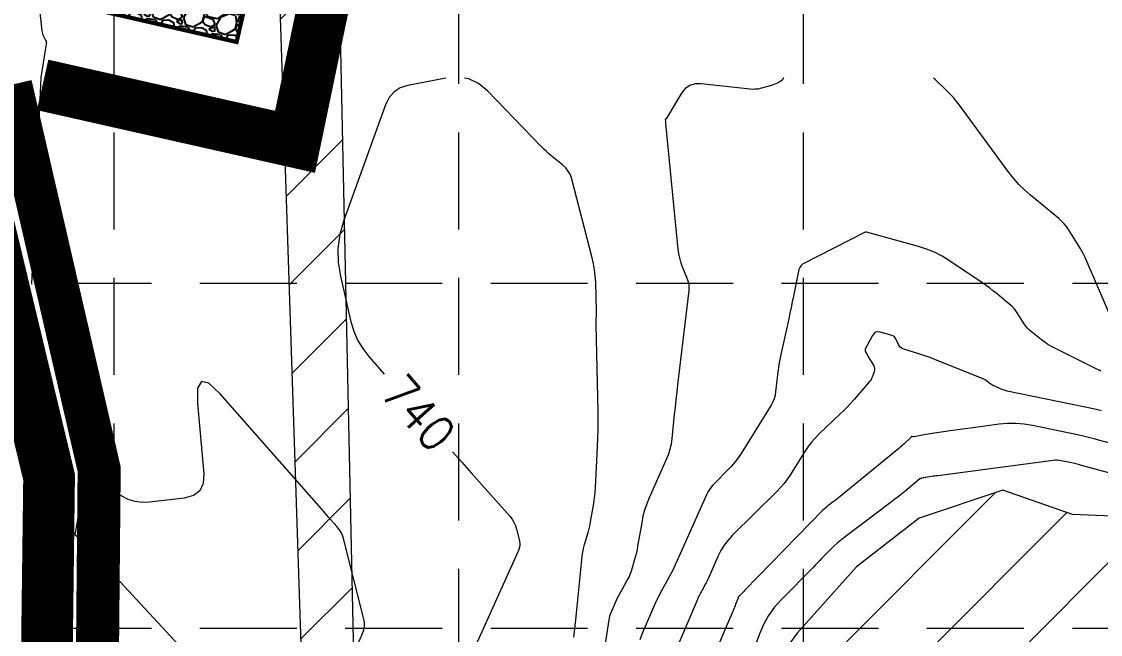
# Model space of a CAD drawing. Header units: feet. Extents: x 46644 to 49208, y 46045 to 47649.
# Drawn here: x 48555.1 to 48680.3, y 46806.1 to 46877.2 of the extents above; entities that cross this region are included whole.
import ezdxf
from ezdxf.enums import TextEntityAlignment as Align

# ---------------------------------------------------------------- set-up
doc = ezdxf.new("R2010")
doc.units = ezdxf.units.FT
doc.header["$MEASUREMENT"] = 0
for name, pattern in [('ACAD_ISO02W100', [15, 12, -3]), ('DGN Style 3', [33.544038, 23.960027, -9.584011]), ('HIDDEN', [0.375, 0.25, -0.125])]:
    doc.linetypes.add(name, pattern=pattern)
for name, color, linetype, lineweight in [('EC', 35, 'Continuous', 0), ('LIMITS OF DISTURBANCE', 1, 'HIDDEN', 0), ('WATER', 5, 'Continuous', 0)]:
    doc.layers.add(name, color=color, linetype=linetype, lineweight=lineweight)
for name, color, linetype in [('GRID', 254, 'HIDDEN'), ('LEGEND', 7, 'Continuous'), ('SILT FENCE', 200, 'Continuous')]:
    doc.layers.add(name, color=color, linetype=linetype)
doc.styles.add('Style-STANDARD', font='STANDARD.shx')

msp = doc.modelspace()

# ---------------------------------------------------------------- hatches: boundary and pattern name
at = {"layer": 'LEGEND', "linetype": 'ACAD_ISO02W100'}
h = msp.add_hatch(dxfattribs=at)
h.set_pattern_fill('GRAVEL', color=240, scale=3.882158, angle=167.0477, style=0)
h.set_pattern_definition([(35.060475, (48895.36526, 47013.36706), (38.09839775, 27.08928199), [0.52229, -51.706808]), (352.017375, (48895.79277, 47013.66708), (-46.27075421, 6.65842286), [0.896266, -88.73032]), (299.558075, (48896.68036, 47013.54262), (-28.26217357, 50.31872829), [0.63197, -62.564987]), (74.321375, (48898.37341, 47014.1491), (-21.18632473, -74.7975402), [0.816177, -80.801527]), (99.881375, (48898.59398, 47014.93492), (8.47518822, -49.75134392), [0.800326, -79.232416]), (164.321375, (48898.45663, 47015.72337), (74.7975402, -21.18632473), [0.816177, -80.801527]), (204.741875, (48897.67083, 47015.94393), (57.88549133, 26.521878006), [1.079353, -106.85582]), (239.302975, (48896.69056, 47015.49219), (-45.626977535, -77.14339372), [1.01902, -100.88301]), (288.477275, (48896.17035, 47014.61596), (18.95518783, -56.145164735), [0.81894, -81.075277]), (342.28408, (48896.4299, 47013.83923), (-40.74708904, 13.3549784), [0.934948, -45.81243]), (29.445075, (48897.3205, 47013.55473), (54.972256408, 31.175416283), [1.20909, -119.700042]), (305.86178, (48894.63656, 47015.0484), (21.26281606, -28.7913318), [0.412677, -40.855228]), (338.516875, (48894.87832, 47014.71394), (-47.44368529, 18.87871777), [0.785116, -77.726675]), (32.0477, (48895.609, 47014.4264), (0.870148, 3.783385), [0.54902, -4.94118]), (10.24628, (48895.7693, 47013.9115), (-20.6572165, -3.21603474), [0.295657, -29.26998]), (98.84908, (48896.06026, 47013.9641), (1.1729403, -12.2203012), [0.41812, -20.487943]), (198.01148, (48895.99594, 47014.3772), (-13.0904427, -4.9563361), [0.679102, -21.957577]), (328.61278, (48895.3501, 47014.1672), (-6.6966236, 5.523674), [0.49106, -11.785406]), (183.437175, (48898.25462, 47013.4594), (-40.44428697, -2.64864533), [0.68792, -68.1041]), (237.393875, (48897.56794, 47013.41815), (24.70514601, 38.136647), [0.577126, -57.135307]), (100.24628, (48895.1761, 47013.41057), (3.21603474, -20.6572165), [0.59131, -28.974325]), (150.658175, (48895.0709, 47013.99245), (35.22341305, -20.05160453), [0.68792, -68.1041]), (146.49168, (48898.7941, 47015.8051), (17.17663577, -11.91749364), [0.663383, -32.505793]), (101.822775, (48898.24098, 47016.17132), (9.34526286, -45.96797085), [0.55584, -55.028208]), (233.84908, (48896.0084, 47017.20265), (-11.91751196, -17.17662314), [0.59131, -28.974325]), (184.401675, (48895.65958, 47016.72519), (52.66458813, 3.82159313), [0.65077, -64.426063]), (236.49168, (48897.86226, 47016.7763), (11.91749364, 17.17663577), [0.33169, -32.837484]), (268.35758, (48896.2354, 47017.15044), (0.3027835, -16.0036852), [0.19795, -19.597248]), (333.01148, (48896.2297, 47016.9526), (-10.4800085, 6.3938206), [0.800326, -15.20622]), (353.056675, (48896.9429, 47016.58937), (-38.70398792, 4.91809588), [0.741686, -73.426843]), (110.73778, (48896.0742, 47014.7177), (2.043094, -8.4369156), [0.559893, -13.437427]), (160.204875, (48895.876, 47015.24135), (-62.57722598, 22.35931011), [0.977504, -96.772745]), (227.99308, (48894.95626, 47015.5724), (21.2245715, 23.00309954), [0.39969, -39.569574]), (257.0477, (48894.6888, 47015.2754), (2.913236, -4.65353), [0.23293, -3.64923]), (287.304075, (48896.99246, 47016.45847), (-9.04248081, 29.9642851), [0.539325, -53.39334]), (215.060475, (48897.15288, 47015.94355), (-38.09839775, -27.08928199), [1.04458, -51.184518]), (167.0477, (48896.298, 47015.3435), (-4.65353, -2.913236), [1.00936, -2.872797]), (132.352475, (48895.31416, 47015.56974), (31.7427781, -35.18519445), [0.613824, -60.768487]), (61.10228, (48894.90064, 47016.02336), (7.2639749, 14.2633895), [0.56525, -27.69729]), (14.693675, (48895.1738, 47016.51823), (80.58576775, 21.30106692), [0.920324, -91.112213]), (342.473775, (48896.06402, 47016.75167), (48.313853067, -15.09528598), [0.97364, -96.390395])])
h.paths.add_polyline_path([(48582.22, 46884.21), (48558.15, 46889.79), (48555.98, 46880.33), (48580.06, 46874.83)])
at = {"layer": 'WATER', "linetype": 'Continuous', "lineweight": 0}
h = msp.add_hatch(dxfattribs=at)
h.set_pattern_fill('ANSI31', color=5, scale=60, style=0)
h.paths.add_polyline_path([(47234.61, 47371.47), (47425.77, 47353.38), (47562.81, 47348.2), (47698.75, 47363.16), (47828.73, 47359.45), (47993.61, 47351.28), (48151.81, 47348.08), (48190.09, 47328.51), (48335.49, 47205.78), (48484.84, 47080.17), (48554.66, 46994.05), (48591.31, 46911.7), (48595.79, 46702.83), (48600.27, 46501.42), (48596.32, 46378.19), (48587.52, 46378.92), (48590.06, 46460.95), (48589.78, 46610.28), (48587.74, 46799.14), (48584.14, 46908.25), (48541.99, 46998.67), (48465.41, 47086.02), (48286.37, 47233.69), (48196.42, 47308.7), (48128.4, 47343.27), (47949.02, 47342.24), (47704.87, 47356.11), (47558.16, 47338.14), (47236.72, 47365.35)])
h = msp.add_hatch(dxfattribs=at)
h.set_pattern_fill('ANSI31', color=5, scale=60, style=0)
h.paths.add_polyline_path([(48758, 46548), (48748.24, 46580.2), (48748.24, 46610.52), (48759.97, 46650.93), (48775.75, 46695.46), (48777.37, 46733.05), (48767.26, 46775.49), (48757.53, 46787.69), (48717.91, 46817.2), (48696.48, 46819.22), (48677.07, 46820.03), (48668.98, 46822.85), (48659.27, 46819.62), (48652, 46813.96), (48645.12, 46806.28), (48639.46, 46798.6), (48637.44, 46784.46), (48637.44, 46767.88), (48636.63, 46740.8), (48643.1, 46711.7), (48644.31, 46697.15), (48649.17, 46685.83), (48650.38, 46673.3), (48654.02, 46662.79), (48655.23, 46659.96), (48658.87, 46653.09), (48663.75, 46638.02), (48666.87, 46627.54), (48668, 46622.15), (48668.57, 46614.5), (48667.72, 46613.94), (48661.2, 46570.87), (48661.77, 46564.36), (48660.62, 46535.65), (48655.23, 46513.26), (48658.07, 46482.38), (48659.48, 46459.15), (48661.72, 46442.22), (48687.31, 46461.12), (48722.39, 46449.85), (48747.72, 46477.59), (48775.53, 46472.66)])

# ---------------------------------------------------------------- linework, layer by layer
at = {"layer": 'EC', "color": 35, "linetype": 'DGN Style 3', "lineweight": 0}
for p, q in [((48557.2, 46878.65), (48557.47, 46876.14)), ((48557.47, 46876.14), (48557.49, 46875.97)), ((48557.49, 46875.97), (48557.53, 46875.82)), ((48557.53, 46875.82), (48557.58, 46875.67)), ((48557.58, 46875.67), (48557.65, 46875.52)), ((48557.65, 46875.52), (48557.9, 46875.04)), ((48557.97, 46874.61), (48557.37, 46870.95)), ((48557.9, 46875.04), (48557.94, 46874.94)), ((48557.94, 46874.94), (48557.97, 46874.83)), ((48557.97, 46874.83), (48557.98, 46874.72)), ((48557.98, 46874.72), (48557.97, 46874.61)), ((48557.33, 46870.7), (48556.19, 46845.68)), ((48557.34, 46870.72), (48557.33, 46870.7)), ((48557.36, 46870.85), (48557.34, 46870.77)), ((48557.34, 46870.77), (48557.34, 46870.75)), ((48557.34, 46870.75), (48557.34, 46870.73)), ((48557.34, 46870.73), (48557.34, 46870.72)), ((48557.37, 46870.92), (48557.36, 46870.9)), ((48557.36, 46870.9), (48557.36, 46870.88)), ((48557.36, 46870.88), (48557.36, 46870.85)), ((48557.37, 46870.95), (48557.37, 46870.92)), ((48604.35, 46870.64), (48599.95, 46869.79)), ((48607.01, 46870.56), (48606.52, 46870.64)), ((48608.14, 46870.03), (48607.01, 46870.56)), ((48642.9, 46870.11), (48642.54, 46869.93)), ((48643.24, 46870.34), (48642.9, 46870.11)), ((48643.54, 46870.62), (48643.24, 46870.34)), ((48643.56, 46870.64), (48643.54, 46870.62)), ((48661.11, 46870.47), (48660.93, 46870.64)), ((48662.46, 46869.19), (48661.11, 46870.47)), ((48598.33, 46869.04), (48597.76, 46868.39)), ((48599.06, 46869.51), (48598.33, 46869.04)), ((48599.95, 46869.79), (48599.06, 46869.51)), ((48609.17, 46869.17), (48608.14, 46870.03)), ((48615.45, 46862.67), (48609.17, 46869.17)), ((48631.7, 46868.88), (48629.9, 46865.93)), ((48632.13, 46869.42), (48631.7, 46868.88)), ((48632.65, 46869.79), (48632.13, 46869.42)), ((48633.26, 46869.98), (48632.65, 46869.79)), ((48633.96, 46869.99), (48633.26, 46869.98)), ((48639.67, 46869.35), (48633.96, 46869.99)), ((48639.96, 46869.33), (48639.67, 46869.35)), ((48640.25, 46869.34), (48639.96, 46869.33)), ((48640.54, 46869.37), (48640.25, 46869.34)), ((48640.82, 46869.43), (48640.54, 46869.37)), ((48642.15, 46869.79), (48640.82, 46869.43)), ((48642.54, 46869.93), (48642.15, 46869.79)), ((48662.86, 46868.79), (48662.46, 46869.19)), ((48597.76, 46868.39), (48597.35, 46867.56)), ((48663.25, 46868.38), (48662.86, 46868.79)), ((48663.61, 46867.94), (48663.25, 46868.38)), ((48663.96, 46867.49), (48663.61, 46867.94)), ((48597.35, 46867.56), (48592.47, 46854.06)), ((48669.68, 46859.71), (48663.96, 46867.49)), ((48629.79, 46865.87), (48629.78, 46865.87)), ((48629.78, 46865.87), (48629.78, 46865.86)), ((48629.78, 46865.86), (48629.78, 46865.85)), ((48629.78, 46865.85), (48629.82, 46865.6)), ((48629.8, 46865.88), (48629.79, 46865.87)), ((48629.85, 46865.89), (48629.8, 46865.88)), ((48629.82, 46865.6), (48629.82, 46865.55)), ((48629.82, 46865.55), (48629.83, 46865.49)), ((48629.83, 46865.49), (48629.84, 46865.44)), ((48629.84, 46865.44), (48629.84, 46865.38)), ((48629.84, 46865.38), (48631.27, 46850.81)), ((48629.87, 46865.9), (48629.85, 46865.89)), ((48629.88, 46865.9), (48629.87, 46865.9)), ((48629.89, 46865.91), (48629.88, 46865.9)), ((48629.9, 46865.93), (48629.89, 46865.91)), ((48615.71, 46862.41), (48615.45, 46862.67)), ((48615.98, 46862.16), (48615.71, 46862.41)), ((48616.26, 46861.91), (48615.98, 46862.16)), ((48616.54, 46861.68), (48616.26, 46861.91)), ((48617.87, 46860.6), (48616.54, 46861.68)), ((48618.25, 46860.25), (48617.87, 46860.6)), ((48618.55, 46859.85), (48618.25, 46860.25)), ((48618.79, 46859.41), (48618.55, 46859.85)), ((48618.96, 46858.92), (48618.79, 46859.41)), ((48621.33, 46849.82), (48618.96, 46858.92)), ((48670.25, 46858.99), (48669.68, 46859.71)), ((48670.85, 46858.31), (48670.25, 46858.99)), ((48671.5, 46857.67), (48670.85, 46858.31)), ((48672.18, 46857.07), (48671.5, 46857.67)), ((48675.48, 46854.35), (48672.18, 46857.07)), ((48592.47, 46854.06), (48592.03, 46852.49)), ((48675.79, 46854.06), (48675.48, 46854.35)), ((48676.08, 46853.76), (48675.79, 46854.06)), ((48653.02, 46852.77), (48645.82, 46849.12)), ((48653.03, 46852.77), (48653.02, 46852.77)), ((48653.04, 46852.77), (48653.03, 46852.77)), ((48653.05, 46852.78), (48653.04, 46852.77)), ((48653.06, 46852.78), (48653.05, 46852.78)), ((48653.11, 46852.78), (48653.06, 46852.78)), ((48653.13, 46852.78), (48653.11, 46852.78)), ((48653.14, 46852.77), (48653.13, 46852.78)), ((48653.16, 46852.77), (48653.14, 46852.77)), ((48653.17, 46852.77), (48653.16, 46852.77)), ((48659.19, 46851.12), (48653.17, 46852.77)), ((48676.35, 46853.44), (48676.08, 46853.76)), ((48676.59, 46853.09), (48676.35, 46853.44)), ((48677.65, 46851.42), (48676.59, 46853.09)), ((48592.03, 46852.49), (48591.81, 46850.9)), ((48677.96, 46850.91), (48677.65, 46851.42)), ((48591.81, 46850.9), (48591.84, 46849.3)), ((48631.27, 46850.81), (48631.34, 46850.31)), ((48631.34, 46850.31), (48631.44, 46849.82)), ((48660.14, 46850.82), (48659.19, 46851.12)), ((48661.05, 46850.44), (48660.14, 46850.82)), ((48661.93, 46849.99), (48661.05, 46850.44)), ((48678.25, 46850.38), (48677.96, 46850.91)), ((48678.52, 46849.84), (48678.25, 46850.38)), ((48591.84, 46849.3), (48592.1, 46847.68)), ((48621.49, 46849.12), (48621.33, 46849.82)), ((48621.61, 46848.41), (48621.49, 46849.12)), ((48631.44, 46849.82), (48631.57, 46849.34)), ((48631.57, 46849.34), (48631.74, 46848.87)), ((48631.74, 46848.87), (48632.36, 46847.35)), ((48645.57, 46848.9), (48645.41, 46848.67)), ((48645.62, 46848.97), (48645.57, 46848.9)), ((48645.68, 46849.03), (48645.62, 46848.97)), ((48645.75, 46849.08), (48645.68, 46849.03)), ((48645.82, 46849.12), (48645.75, 46849.08)), ((48662.78, 46849.47), (48661.93, 46849.99)), ((48666.66, 46846.85), (48662.78, 46849.47)), ((48678.77, 46849.29), (48678.52, 46849.84)), ((48681.9, 46842.02), (48678.77, 46849.29)), ((48592.1, 46847.68), (48593.32, 46842.38)), ((48621.69, 46847.7), (48621.61, 46848.41)), ((48621.73, 46846.99), (48621.69, 46847.7)), ((48645.32, 46848.46), (48644.69, 46845.37)), ((48645.33, 46848.51), (48645.32, 46848.46)), ((48645.35, 46848.57), (48645.33, 46848.51)), ((48645.38, 46848.62), (48645.35, 46848.57)), ((48645.41, 46848.67), (48645.38, 46848.62)), ((48621.81, 46843.63), (48621.73, 46846.99)), ((48632.36, 46847.35), (48632.47, 46847.02)), ((48632.47, 46847.02), (48632.54, 46846.68)), ((48632.54, 46846.68), (48632.56, 46846.34)), ((48632.56, 46846.34), (48632.54, 46846)), ((48667.04, 46846.59), (48666.66, 46846.85)), ((48667.42, 46846.31), (48667.04, 46846.59)), ((48556.17, 46845.52), (48554.87, 46832.13)), ((48556.18, 46845.57), (48556.17, 46845.56)), ((48556.17, 46845.56), (48556.17, 46845.55)), ((48556.17, 46845.55), (48556.17, 46845.54)), ((48556.17, 46845.54), (48556.17, 46845.52)), ((48556.19, 46845.62), (48556.18, 46845.57)), ((48556.19, 46845.68), (48556.19, 46845.67)), ((48556.19, 46845.67), (48556.19, 46845.65)), ((48556.19, 46845.65), (48556.19, 46845.64)), ((48556.19, 46845.64), (48556.19, 46845.62)), ((48632.54, 46846), (48631.23, 46835.09)), ((48644.69, 46845.37), (48644.55, 46844.71)), ((48667.79, 46846.03), (48667.42, 46846.31)), ((48668.15, 46845.74), (48667.79, 46846.03)), ((48669.83, 46844.35), (48668.15, 46845.74)), ((48644.41, 46844.05), (48644.27, 46843.39)), ((48644.55, 46844.71), (48644.41, 46844.05)), ((48670.06, 46844.14), (48669.83, 46844.35)), ((48670.28, 46843.91), (48670.06, 46844.14)), ((48670.48, 46843.67), (48670.28, 46843.91)), ((48621.79, 46842.67), (48621.81, 46843.18)), ((48621.79, 46842.51), (48621.79, 46842.67)), ((48621.81, 46843.52), (48621.81, 46843.63)), ((48621.81, 46843.41), (48621.81, 46843.52)), ((48621.81, 46843.3), (48621.81, 46843.41)), ((48621.81, 46843.18), (48621.81, 46843.3)), ((48644.13, 46842.73), (48643.21, 46838.6)), ((48644.27, 46843.39), (48644.13, 46842.73)), ((48670.66, 46843.41), (48670.48, 46843.67)), ((48671.46, 46842.15), (48670.66, 46843.41)), ((48593.32, 46842.38), (48593.65, 46841.28)), ((48621.79, 46842.35), (48621.79, 46842.51)), ((48621.79, 46842.19), (48621.79, 46842.35)), ((48621.79, 46842.03), (48621.79, 46842.19)), ((48622, 46832), (48621.79, 46842.03)), ((48671.64, 46841.89), (48671.46, 46842.15)), ((48671.84, 46841.65), (48671.64, 46841.89)), ((48672.06, 46841.42), (48671.84, 46841.65)), ((48672.31, 46841.21), (48672.06, 46841.42)), ((48593.65, 46841.28), (48594.1, 46840.24)), ((48594.1, 46840.24), (48594.69, 46839.27)), ((48653.87, 46840.8), (48653.05, 46839.28)), ((48654.03, 46841.03), (48653.87, 46840.8)), ((48654.24, 46841.17), (48654.03, 46841.03)), ((48654.48, 46841.22), (48654.24, 46841.17)), ((48654.75, 46841.17), (48654.48, 46841.22)), ((48656.14, 46840.78), (48654.75, 46841.17)), ((48656.28, 46840.72), (48656.14, 46840.78)), ((48656.4, 46840.64), (48656.28, 46840.72)), ((48656.49, 46840.53), (48656.4, 46840.64)), ((48656.57, 46840.4), (48656.49, 46840.53)), ((48656.87, 46839.74), (48656.57, 46840.4)), ((48673.47, 46840.28), (48672.31, 46841.21)), ((48673.84, 46840.01), (48673.47, 46840.28)), ((48594.69, 46839.27), (48595.39, 46838.36)), ((48653.02, 46839.18), (48653, 46839.09)), ((48653, 46839.09), (48653.02, 46838.99)), ((48653.05, 46839.28), (48653.02, 46839.18)), ((48653.02, 46838.99), (48653.05, 46838.9)), ((48653.05, 46838.9), (48653.22, 46838.59)), ((48656.98, 46839.55), (48656.87, 46839.74)), ((48657.12, 46839.4), (48656.98, 46839.55)), ((48657.29, 46839.28), (48657.12, 46839.4)), ((48657.49, 46839.2), (48657.29, 46839.28)), ((48659.24, 46838.66), (48657.49, 46839.2)), ((48674.22, 46839.76), (48673.84, 46840.01)), ((48674.61, 46839.52), (48674.22, 46839.76)), ((48675.01, 46839.31), (48674.61, 46839.52)), ((48679.97, 46836.87), (48675.01, 46839.31)), ((48595.39, 46838.36), (48597.2, 46836.31)), ((48643.09, 46838.01), (48642.98, 46837.42)), ((48643.21, 46838.6), (48643.09, 46838.01)), ((48653.22, 46838.59), (48653.26, 46838.52)), ((48653.26, 46838.52), (48653.29, 46838.46)), ((48653.29, 46838.46), (48653.33, 46838.39)), ((48653.33, 46838.39), (48653.37, 46838.33)), ((48653.37, 46838.33), (48653.96, 46837.35)), ((48659.71, 46838.51), (48659.24, 46838.66)), ((48660.17, 46838.36), (48659.71, 46838.51)), ((48660.63, 46838.19), (48660.17, 46838.36)), ((48661.09, 46838.01), (48660.63, 46838.19)), ((48666.76, 46835.74), (48661.09, 46838.01)), ((48642.9, 46836.83), (48642.82, 46836.23)), ((48642.98, 46837.42), (48642.9, 46836.83)), ((48654.04, 46836.6), (48653.81, 46835.96)), ((48653.96, 46837.35), (48654.05, 46837.17)), ((48654.08, 46836.8), (48654.04, 46836.6)), ((48654.05, 46837.17), (48654.09, 46836.99)), ((48654.09, 46836.99), (48654.08, 46836.8)), ((48680.17, 46836.77), (48679.97, 46836.87)), ((48680.36, 46836.66), (48680.17, 46836.77)), ((48575.98, 46835.47), (48575.54, 46834.69)), ((48576.85, 46835.25), (48575.98, 46835.47)), ((48578.15, 46834.03), (48576.85, 46835.25)), ((48631.23, 46835.09), (48631.13, 46834.23)), ((48642.82, 46836.23), (48642.61, 46834.28)), ((48653.52, 46835.46), (48651.71, 46833.38)), ((48653.61, 46835.57), (48653.52, 46835.46)), ((48653.69, 46835.7), (48653.61, 46835.57)), ((48653.75, 46835.82), (48653.69, 46835.7)), ((48653.81, 46835.96), (48653.75, 46835.82)), ((48666.84, 46835.7), (48666.76, 46835.74)), ((48666.91, 46835.66), (48666.84, 46835.7)), ((48666.99, 46835.62), (48666.91, 46835.66)), ((48667.05, 46835.56), (48666.99, 46835.62)), ((48667.37, 46835.31), (48667.05, 46835.56)), ((48667.47, 46835.24), (48667.37, 46835.31)), ((48667.57, 46835.17), (48667.47, 46835.24)), ((48667.68, 46835.11), (48667.57, 46835.17)), ((48667.78, 46835.05), (48667.68, 46835.11)), ((48575.54, 46834.69), (48575.52, 46832.9)), ((48589.91, 46820.68), (48578.15, 46834.03)), ((48631.13, 46834.23), (48631.03, 46833.37)), ((48642.55, 46833.87), (48642.44, 46833.47)), ((48642.61, 46834.28), (48642.55, 46833.87)), ((48668.57, 46834.67), (48667.78, 46835.05)), ((48668.79, 46834.57), (48668.57, 46834.67)), ((48669.01, 46834.48), (48668.79, 46834.57)), ((48669.24, 46834.41), (48669.01, 46834.48)), ((48669.47, 46834.36), (48669.24, 46834.41)), ((48679.85, 46832.2), (48669.47, 46834.36)), ((48575.52, 46832.9), (48576.24, 46824.74)), ((48631.03, 46833.37), (48630.94, 46832.5)), ((48642.08, 46832.73), (48638.6, 46827.12)), ((48642.28, 46833.09), (48642.08, 46832.73)), ((48642.44, 46833.47), (48642.28, 46833.09)), ((48651.32, 46832.93), (48650.92, 46832.5)), ((48651.71, 46833.38), (48651.32, 46832.93)), ((48622.01, 46830.98), (48622, 46832)), ((48630.85, 46831.64), (48630.57, 46828.81)), ((48630.94, 46832.5), (48630.85, 46831.64)), ((48650.08, 46831.67), (48647.68, 46829.4)), ((48650.5, 46832.08), (48650.08, 46831.67)), ((48650.92, 46832.5), (48650.5, 46832.08)), ((48680.15, 46832.13), (48679.85, 46832.2)), ((48680.44, 46832.07), (48680.15, 46832.13)), ((48622, 46829.95), (48622.01, 46830.98)), ((48665.21, 46830.05), (48664.62, 46829.97)), ((48668.57, 46830.5), (48665.21, 46830.05)), ((48669.54, 46830.58), (48668.57, 46830.5)), ((48670.51, 46830.59), (48669.54, 46830.58)), ((48671.47, 46830.51), (48670.51, 46830.59)), ((48672.44, 46830.35), (48671.47, 46830.51)), ((48677.64, 46829.27), (48672.44, 46830.35)), ((48621.94, 46827.9), (48621.98, 46828.92)), ((48621.98, 46828.92), (48622, 46829.95)), ((48630.57, 46828.81), (48630.48, 46828.21)), ((48647.19, 46828.9), (48646.73, 46828.37)), ((48647.68, 46829.4), (48647.19, 46828.9)), ((48658.25, 46828.92), (48657.54, 46828.25)), ((48658.26, 46828.94), (48658.25, 46828.92)), ((48658.27, 46828.95), (48658.26, 46828.94)), ((48658.29, 46828.97), (48658.27, 46828.95)), ((48658.3, 46828.98), (48658.29, 46828.97)), ((48658.36, 46829.05), (48658.3, 46828.98)), ((48658.38, 46829.07), (48658.36, 46829.05)), ((48658.4, 46829.08), (48658.38, 46829.07)), ((48658.42, 46829.08), (48658.4, 46829.08)), ((48658.45, 46829.08), (48658.42, 46829.08)), ((48658.56, 46829.04), (48658.45, 46829.08)), ((48658.59, 46829.04), (48658.56, 46829.04)), ((48658.63, 46829.03), (48658.59, 46829.04)), ((48658.66, 46829.03), (48658.63, 46829.03)), ((48658.7, 46829.04), (48658.66, 46829.03)), ((48659.65, 46829.24), (48658.7, 46829.04)), ((48659.87, 46829.29), (48659.65, 46829.24)), ((48660.1, 46829.33), (48659.87, 46829.29)), ((48660.32, 46829.37), (48660.1, 46829.33)), ((48660.54, 46829.4), (48660.32, 46829.37)), ((48662.85, 46829.73), (48660.54, 46829.4)), ((48663.44, 46829.81), (48662.85, 46829.73)), ((48664.03, 46829.89), (48663.44, 46829.81)), ((48664.62, 46829.97), (48664.03, 46829.89)), ((48678.29, 46829.13), (48677.64, 46829.27)), ((48678.94, 46828.98), (48678.29, 46829.13)), ((48679.59, 46828.81), (48678.94, 46828.98)), ((48680.24, 46828.64), (48679.59, 46828.81)), ((48621.7, 46823.12), (48621.94, 46827.9)), ((48630.35, 46827.63), (48630.18, 46827.05)), ((48630.48, 46828.21), (48630.35, 46827.63)), ((48646.3, 46827.82), (48645.91, 46827.23)), ((48646.73, 46828.37), (48646.3, 46827.82)), ((48656.91, 46827.7), (48650.11, 46822.12)), ((48657.07, 46827.83), (48656.91, 46827.7)), ((48657.23, 46827.97), (48657.07, 46827.83)), ((48657.38, 46828.11), (48657.23, 46827.97)), ((48657.54, 46828.25), (48657.38, 46828.11)), ((48683.25, 46827.81), (48680.24, 46828.64)), ((48605.13, 46827.31), (48606.18, 46826.12)), ((48629.95, 46826.49), (48627.94, 46821.96)), ((48630.18, 46827.05), (48629.95, 46826.49)), ((48638.25, 46826.6), (48637.88, 46826.1)), ((48638.6, 46827.12), (48638.25, 46826.6)), ((48645.91, 46827.23), (48644.33, 46824.69)), ((48674.83, 46826.31), (48661.44, 46824.54)), ((48675.06, 46826.33), (48674.83, 46826.31)), ((48675.29, 46826.33), (48675.06, 46826.33)), ((48675.52, 46826.31), (48675.29, 46826.33)), ((48675.75, 46826.28), (48675.52, 46826.31)), ((48606.18, 46826.12), (48607.27, 46824.89)), ((48637.04, 46825.17), (48635.58, 46823.73)), ((48637.47, 46825.62), (48637.04, 46825.17)), ((48637.88, 46826.1), (48637.47, 46825.62)), ((48676.81, 46826.06), (48675.75, 46826.28)), ((48677.13, 46825.99), (48676.81, 46826.06)), ((48677.46, 46825.91), (48677.13, 46825.99)), ((48677.78, 46825.83), (48677.46, 46825.91)), ((48678.1, 46825.74), (48677.78, 46825.83)), ((48686.49, 46823.42), (48678.1, 46825.74)), ((48563.35, 46823.94), (48563.03, 46823.69)), ((48563.75, 46823.96), (48563.35, 46823.94)), ((48564.24, 46823.74), (48563.75, 46823.96)), ((48576.24, 46824.74), (48576.18, 46823.63)), ((48607.27, 46824.89), (48611.75, 46819.83)), ((48643.98, 46824.16), (48643.6, 46823.65)), ((48644.33, 46824.69), (48643.98, 46824.16)), ((48659.36, 46824.16), (48657.6, 46822.71)), ((48659.4, 46824.19), (48659.36, 46824.16)), ((48659.45, 46824.21), (48659.4, 46824.19)), ((48659.49, 46824.23), (48659.45, 46824.21)), ((48659.54, 46824.25), (48659.49, 46824.23)), ((48659.78, 46824.3), (48659.54, 46824.25)), ((48659.85, 46824.31), (48659.78, 46824.3)), ((48659.92, 46824.33), (48659.85, 46824.31)), ((48659.99, 46824.34), (48659.92, 46824.33)), ((48660.06, 46824.35), (48659.99, 46824.34)), ((48660.74, 46824.44), (48660.06, 46824.35)), ((48660.91, 46824.47), (48660.74, 46824.44)), ((48661.09, 46824.49), (48660.91, 46824.47)), ((48661.26, 46824.52), (48661.09, 46824.49)), ((48661.44, 46824.54), (48661.26, 46824.52)), ((48562.79, 46823.21), (48561.75, 46819.94)), ((48563.03, 46823.69), (48562.79, 46823.21)), ((48566.73, 46822.18), (48564.24, 46823.74)), ((48575.78, 46822.8), (48575.05, 46822.24)), ((48576.18, 46823.63), (48575.78, 46822.8)), ((48621.63, 46822.21), (48621.67, 46822.66)), ((48621.67, 46822.66), (48621.7, 46823.12)), ((48634.79, 46822.69), (48634.6, 46822.31)), ((48635.02, 46823.06), (48634.79, 46822.69)), ((48635.29, 46823.4), (48635.02, 46823.06)), ((48635.58, 46823.73), (48635.29, 46823.4)), ((48642.75, 46822.7), (48637.58, 46817.6)), ((48643.19, 46823.16), (48642.75, 46822.7)), ((48643.6, 46823.65), (48643.19, 46823.16)), ((48657.6, 46822.71), (48657.22, 46822.4)), ((48567.49, 46821.78), (48566.73, 46822.18)), ((48568.27, 46821.53), (48567.49, 46821.78)), ((48569.09, 46821.43), (48568.27, 46821.53)), ((48569.94, 46821.46), (48569.09, 46821.43)), ((48573.98, 46821.95), (48569.94, 46821.46)), ((48575.05, 46822.24), (48573.98, 46821.95)), ((48621.14, 46819.2), (48621.5, 46821.3)), ((48621.5, 46821.3), (48621.57, 46821.75)), ((48621.57, 46821.75), (48621.63, 46822.21)), ((48627.94, 46821.96), (48627.65, 46821.26)), ((48634.6, 46822.31), (48631.2, 46814.71)), ((48649.31, 46821.5), (48648.64, 46821)), ((48649.51, 46821.65), (48649.31, 46821.5)), ((48649.71, 46821.81), (48649.51, 46821.65)), ((48649.91, 46821.96), (48649.71, 46821.81)), ((48650.11, 46822.12), (48649.91, 46821.96)), ((48656.06, 46821.5), (48650.52, 46817.33)), ((48656.45, 46821.8), (48656.06, 46821.5)), ((48656.83, 46822.1), (48656.45, 46821.8)), ((48657.22, 46822.4), (48656.83, 46822.1)), ((48590.12, 46820.45), (48589.91, 46820.68)), ((48590.33, 46820.21), (48590.12, 46820.45)), ((48590.53, 46819.98), (48590.33, 46820.21)), ((48627.41, 46820.55), (48627.22, 46819.83)), ((48627.65, 46821.26), (48627.41, 46820.55)), ((48648.11, 46820.53), (48639.04, 46811.25)), ((48648.24, 46820.65), (48648.11, 46820.53)), ((48648.37, 46820.77), (48648.24, 46820.65)), ((48648.5, 46820.89), (48648.37, 46820.77)), ((48648.64, 46821), (48648.5, 46820.89)), ((48561.52, 46818.99), (48561.32, 46817.9)), ((48561.56, 46819.23), (48561.52, 46818.99)), ((48561.62, 46819.47), (48561.56, 46819.23)), ((48561.68, 46819.71), (48561.62, 46819.47)), ((48561.75, 46819.94), (48561.68, 46819.71)), ((48590.74, 46819.74), (48590.53, 46819.98)), ((48591.7, 46818.65), (48590.74, 46819.74)), ((48611.75, 46819.83), (48612.02, 46819.49)), ((48612.02, 46819.49), (48612.23, 46819.14)), ((48612.23, 46819.14), (48612.41, 46818.75)), ((48621.02, 46818.58), (48621.08, 46818.89)), ((48621.08, 46818.89), (48621.14, 46819.2)), ((48627.07, 46819.09), (48626.6, 46816.38)), ((48627.22, 46819.83), (48627.07, 46819.09)), ((48561.3, 46817.81), (48561.29, 46817.74)), ((48561.29, 46817.74), (48561.29, 46817.73)), ((48561.29, 46817.73), (48561.29, 46817.72)), ((48561.29, 46817.72), (48561.3, 46817.71)), ((48561.31, 46817.84), (48561.3, 46817.81)), ((48561.3, 46817.71), (48561.31, 46817.7)), ((48561.32, 46817.9), (48561.31, 46817.88)), ((48561.31, 46817.88), (48561.31, 46817.86)), ((48561.31, 46817.86), (48561.31, 46817.84)), ((48561.31, 46817.7), (48561.77, 46817.33)), ((48591.98, 46818.31), (48591.7, 46818.65)), ((48592.2, 46817.94), (48591.98, 46818.31)), ((48592.38, 46817.54), (48592.2, 46817.94)), ((48592.51, 46817.12), (48592.38, 46817.54)), ((48612.41, 46818.75), (48612.53, 46818.35)), ((48612.53, 46818.35), (48612.88, 46816.98)), ((48620.45, 46816.55), (48620.86, 46817.97)), ((48620.86, 46817.97), (48620.94, 46818.27)), ((48620.94, 46818.27), (48621.02, 46818.58)), ((48637.58, 46817.6), (48637.09, 46817.06)), ((48561.77, 46817.33), (48561.87, 46817.25)), ((48561.87, 46817.25), (48561.96, 46817.17)), ((48561.96, 46817.17), (48562.05, 46817.08)), ((48562.05, 46817.08), (48562.14, 46816.99)), ((48562.14, 46816.99), (48573.8, 46804.37)), ((48594.83, 46807.92), (48592.51, 46817.12)), ((48612.92, 46816.41), (48612.87, 46816.13)), ((48612.88, 46816.98), (48612.93, 46816.69)), ((48612.93, 46816.69), (48612.92, 46816.41)), ((48620.33, 46816.11), (48620.45, 46816.55)), ((48626.6, 46816.38), (48626.53, 46815.99)), ((48636.65, 46816.49), (48636.27, 46815.88)), ((48637.09, 46817.06), (48636.65, 46816.49)), ((48649.41, 46816.4), (48649.06, 46816.06)), ((48649.76, 46816.72), (48649.41, 46816.4)), ((48650.13, 46817.03), (48649.76, 46816.72)), ((48650.52, 46817.33), (48650.13, 46817.03)), ((48612.78, 46815.85), (48607.64, 46804.46)), ((48612.87, 46816.13), (48612.78, 46815.85)), ((48620.11, 46814.78), (48620.17, 46815.23)), ((48620.17, 46815.23), (48620.24, 46815.67)), ((48620.24, 46815.67), (48620.33, 46816.11)), ((48626.35, 46815.22), (48626.25, 46814.84)), ((48626.45, 46815.61), (48626.35, 46815.22)), ((48626.53, 46815.99), (48626.45, 46815.61)), ((48635.94, 46815.23), (48634.77, 46812.6)), ((48636.27, 46815.88), (48635.94, 46815.23)), ((48649.06, 46816.06), (48647.95, 46814.92)), ((48619.43, 46807.84), (48620.11, 46814.78)), ((48626.25, 46814.84), (48625.89, 46813.6)), ((48630.96, 46814.19), (48630.71, 46813.67)), ((48631.2, 46814.71), (48630.96, 46814.19)), ((48647, 46813.95), (48643.21, 46810.11)), ((48647.24, 46814.19), (48647, 46813.95)), ((48647.48, 46814.44), (48647.24, 46814.19)), ((48647.72, 46814.68), (48647.48, 46814.44)), ((48647.95, 46814.92), (48647.72, 46814.68)), ((48625.47, 46812.58), (48624.39, 46810.61)), ((48625.6, 46812.83), (48625.47, 46812.58)), ((48625.71, 46813.08), (48625.6, 46812.83)), ((48625.81, 46813.34), (48625.71, 46813.08)), ((48625.89, 46813.6), (48625.81, 46813.34)), ((48630.18, 46812.65), (48629.27, 46811.01)), ((48630.45, 46813.16), (48630.18, 46812.65)), ((48630.71, 46813.67), (48630.45, 46813.16)), ((48634.77, 46812.6), (48634.66, 46812.36)), ((48634.29, 46811.63), (48633.86, 46810.86)), ((48634.41, 46811.87), (48634.29, 46811.63)), ((48634.54, 46812.11), (48634.41, 46811.87)), ((48634.66, 46812.36), (48634.54, 46812.11)), ((48624.11, 46810.08), (48623.98, 46809.81)), ((48624.24, 46810.35), (48624.11, 46810.08)), ((48624.39, 46810.61), (48624.24, 46810.35)), ((48628.9, 46810.3), (48628.73, 46809.93)), ((48629.08, 46810.65), (48628.9, 46810.3)), ((48629.27, 46811.01), (48629.08, 46810.65)), ((48633.53, 46810.18), (48630.33, 46802.72)), ((48633.6, 46810.35), (48633.53, 46810.18)), ((48633.68, 46810.52), (48633.6, 46810.35)), ((48633.77, 46810.69), (48633.68, 46810.52)), ((48633.86, 46810.86), (48633.77, 46810.69)), ((48638.25, 46810.35), (48638.01, 46809.72)), ((48638.28, 46810.42), (48638.25, 46810.35)), ((48638.32, 46810.49), (48638.28, 46810.42)), ((48638.37, 46810.56), (48638.32, 46810.49)), ((48638.42, 46810.62), (48638.37, 46810.56)), ((48638.7, 46810.9), (48638.42, 46810.62)), ((48638.79, 46810.99), (48638.7, 46810.9)), ((48638.87, 46811.08), (48638.79, 46810.99)), ((48638.95, 46811.16), (48638.87, 46811.08)), ((48639.04, 46811.25), (48638.95, 46811.16)), ((48643.21, 46810.11), (48642.45, 46809.25)), ((48623.86, 46809.54), (48623.48, 46808.64)), ((48623.98, 46809.81), (48623.86, 46809.54)), ((48628.57, 46809.57), (48627.14, 46806.24)), ((48628.73, 46809.93), (48628.57, 46809.57)), ((48637.8, 46809.19), (48633.31, 46798.71)), ((48637.85, 46809.32), (48637.8, 46809.19)), ((48637.91, 46809.45), (48637.85, 46809.32)), ((48637.96, 46809.59), (48637.91, 46809.45)), ((48638.01, 46809.72), (48637.96, 46809.59)), ((48642.45, 46809.25), (48641.79, 46808.33)), ((48594.9, 46807.49), (48594.83, 46807.92)), ((48619.36, 46807.17), (48619.43, 46807.84)), ((48623.25, 46807.84), (48622.33, 46801.85)), ((48623.29, 46808.04), (48623.25, 46807.84)), ((48623.34, 46808.25), (48623.29, 46808.04)), ((48623.4, 46808.44), (48623.34, 46808.25)), ((48623.48, 46808.64), (48623.4, 46808.44)), ((48641.79, 46808.33), (48641.23, 46807.35)), ((48593.84, 46804.39), (48594.68, 46806.26)), ((48594.68, 46806.26), (48594.82, 46806.67)), ((48594.82, 46806.67), (48594.9, 46807.08)), ((48594.9, 46807.08), (48594.9, 46807.49)), ((48619.19, 46805.82), (48619.28, 46806.49)), ((48619.28, 46806.49), (48619.36, 46807.17)), ((48640.78, 46806.3), (48637.82, 46798.39)), ((48641.23, 46807.35), (48640.78, 46806.3)), ((48627.14, 46806.24), (48626.86, 46805.52))]:
    msp.add_line(p, q, dxfattribs=at)
at = {"layer": 'GRID', "color": 252, "linetype": 'HIDDEN', "lineweight": 0, "ltscale": 45}
for p, q in [((48565.8, 47606.85), (48565.8, 46206.68)), ((48605.8, 47606.85), (48605.8, 46206.68)), ((48645.8, 47606.85), (48645.8, 46206.68)), ((46685.8, 46846.85), (49165.8, 46846.85)), ((46685.8, 46806.85), (49165.8, 46806.85))]:
    msp.add_line(p, q, dxfattribs=at)
at = {"layer": 'LEGEND', "color": 240, "const_width": 0.485}
msp.add_lwpolyline([(48582.22, 46884.21), (48558.15, 46889.79), (48555.98, 46880.33), (48580.06, 46874.83)], close=True, dxfattribs=at)
at = {"layer": 'LIMITS OF DISTURBANCE', "linetype": 'HIDDEN', "lineweight": 0, "ltscale": 60, "const_width": 6}
msp.add_lwpolyline([(48550.1, 46901.9), (48592.91, 46892.42), (48586.84, 46863.25), (48557.55, 46869.85)], dxfattribs=at)
at = {"layer": 'LIMITS OF DISTURBANCE', "color": 1, "linetype": 'HIDDEN', "lineweight": 0, "ltscale": 100, "const_width": 5}
msp.add_lwpolyline([(47739.21, 46270.56), (47774.34, 46267.65), (47781.81, 46251.32), (47852.38, 46269.27), (47849.6, 46307.49), (47981.61, 46319.48), (47981.61, 46319.48), (47981.18, 46356.57), (47839.72, 46354.75), (47804.02, 46583.05), (47826.33, 46601.73), (47980.5, 46513.21), (48043.84, 46569.7), (48332.85, 46385.18), (48560.2, 46404.13), (48564.11, 46825.29), (48553.83, 46869.85)], dxfattribs=at)
at = {"layer": 'SILT FENCE', "linetype": 'Continuous', "lineweight": 0, "const_width": 6}
msp.add_lwpolyline([(47960.89, 47337.14), (47964.24, 47319.46), (48059.79, 47319.3), (48271.66, 47188.73), (48433.75, 47086.16), (48525.13, 46962.65), (48558.3, 46824.36), (48553.08, 46411.84), (48553.16, 46409.7), (48334.38, 46390.99), (48041.78, 46578.97), (47979.26, 46521.69)], dxfattribs=at)
at = {"layer": 'WATER', "color": 5, "linetype": 'Continuous', "lineweight": 0}
for points in [[(47698.75, 47363.16), (47828.73, 47359.45), (47993.61, 47351.28), (48151.81, 47348.08), (48190.09, 47328.51), (48335.49, 47205.78), (48484.84, 47080.17), (48554.66, 46994.05), (48591.31, 46911.7), (48595.79, 46702.83), (48600.27, 46501.42), (48596.32, 46378.19), (48587.52, 46378.92), (48590.06, 46460.95), (48589.78, 46610.28), (48587.74, 46799.14), (48584.14, 46908.25), (48541.99, 46998.67), (48465.41, 47086.02), (48286.37, 47233.69), (48196.42, 47308.7), (48128.4, 47343.27), (47949.02, 47342.24), (47704.87, 47356.11)], [(48696.48, 46819.22), (48677.07, 46820.03), (48668.98, 46822.85), (48659.27, 46819.62), (48652, 46813.96), (48645.12, 46806.28), (48639.46, 46798.6), (48637.44, 46784.46), (48637.44, 46767.88), (48636.63, 46740.8), (48643.1, 46711.7), (48644.31, 46697.15), (48649.17, 46685.83)]]:
    msp.add_lwpolyline(points, dxfattribs=at)

# ---------------------------------------------------------------- texts
at = {"layer": 'EC', "color": 35, "linetype": 'DGN Style 3', "lineweight": 0, "style": 'Style-STANDARD'}
msp.add_text('740', height=4, rotation=311.3913, dxfattribs=at).set_placement((48601.17, 46831.81), align=Align.MIDDLE_CENTER)

doc.saveas('drawing.dxf')
